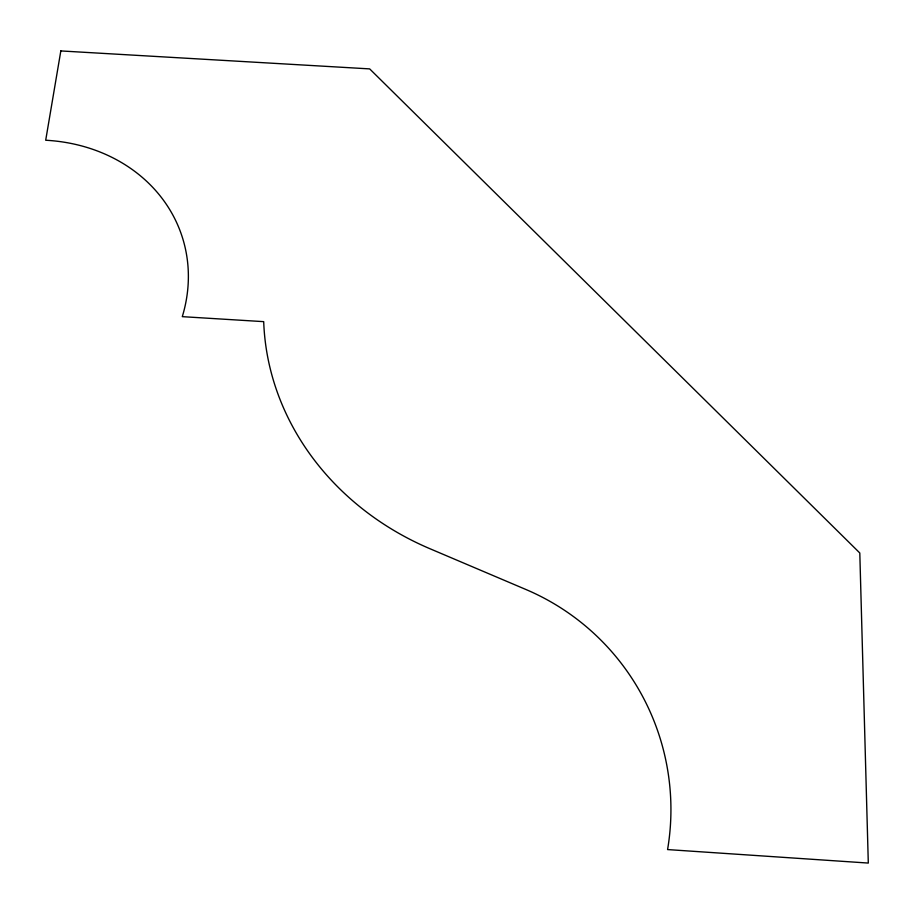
<?xml version="1.0" encoding="UTF-8"?>
<svg xmlns="http://www.w3.org/2000/svg" width="914" height="914" viewBox="0 0 914 914"><rect width="100%" height="100%" fill="white"/><g stroke="black" fill="none" stroke-linecap="round" stroke-linejoin="round"><path stroke-width="1.37" d="M60.827 50.933L45.7 140.242A168.667 146.617 -18.4 0 1 182.286 316.655L263.7 321.648A280.312 252.458 7.3 0 0 429.888 548.697L525.973 589.519A238.303 236.349 82.4 0 1 667.574 849.574L868.3 863.067L859.8 552.981L369.667 68.893L60.827 50.933"/></g></svg>
